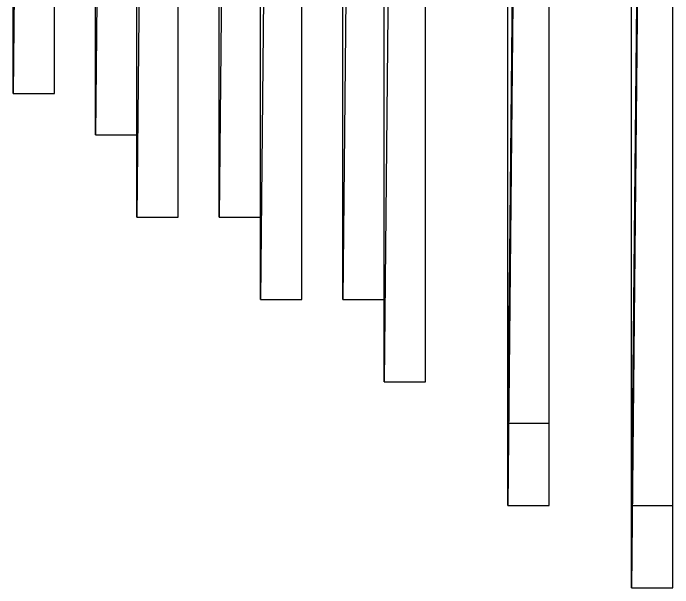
# Model space of a CAD drawing. Header units: metres. Extents: x -172 to 779, y -182 to 937.
# Drawn here: x 548 to 564, y 602 to 615.95 of the extents above; entities that cross this region are included whole.
import ezdxf

# ---------------------------------------------------------------- set-up
doc = ezdxf.new("R2010")
doc.units = ezdxf.units.M

msp = doc.modelspace()

# ---------------------------------------------------------------- linework, layer by layer
for points in [[(548, 614), (549, 614), (549, 715), (549.0001, 715.0001, 0.0001)], [(549, 715), (548, 614), (548, 715), (548.0001, 715.0001, 0.0001)], [(550, 613), (551, 613), (551, 714), (551.0001, 714.0001, 0.0001)], [(551, 714), (550, 613), (550, 714), (550.0001, 714.0001, 0.0001)], [(551, 611), (552, 611), (552, 712), (552.0001, 712.0001, 0.0001)], [(552, 712), (551, 611), (551, 712), (551.0001, 712.0001, 0.0001)], [(553, 611), (554, 611), (554, 712), (554.0001, 712.0001, 0.0001)], [(554, 712), (553, 611), (553, 712), (553.0001, 712.0001, 0.0001)], [(554, 609), (555, 609), (555, 710), (555.0001, 710.0001, 0.0001)], [(555, 710), (554, 609), (554, 710), (554.0001, 710.0001, 0.0001)], [(556, 609), (557, 609), (557, 710), (557.0001, 710.0001, 0.0001)], [(557, 710), (556, 609), (556, 710), (556.0001, 710.0001, 0.0001)], [(557, 607), (558, 607), (558, 708), (558.0001, 708.0001, 0.0001)], [(558, 708), (557, 607), (557, 708), (557.0001, 708.0001, 0.0001)], [(560, 606), (561, 606), (561, 707), (561.0001, 707.0001, 0.0001)], [(561, 707), (560, 606), (560, 707), (560.0001, 707.0001, 0.0001)], [(560, 604), (561, 604), (561, 705), (561.0001, 705.0001, 0.0001)], [(561, 705), (560, 604), (560, 705), (560.0001, 705.0001, 0.0001)], [(563, 604), (564, 604), (564, 705), (564.0001, 705.0001, 0.0001)], [(564, 705), (563, 604), (563, 705), (563.0001, 705.0001, 0.0001)], [(563, 602), (564, 602), (564, 703), (564.0001, 703.0001, 0.0001)], [(564, 703), (563, 602), (563, 703), (563.0001, 703.0001, 0.0001)]]:
    msp.add_3dface(points)

doc.saveas('drawing.dxf')
